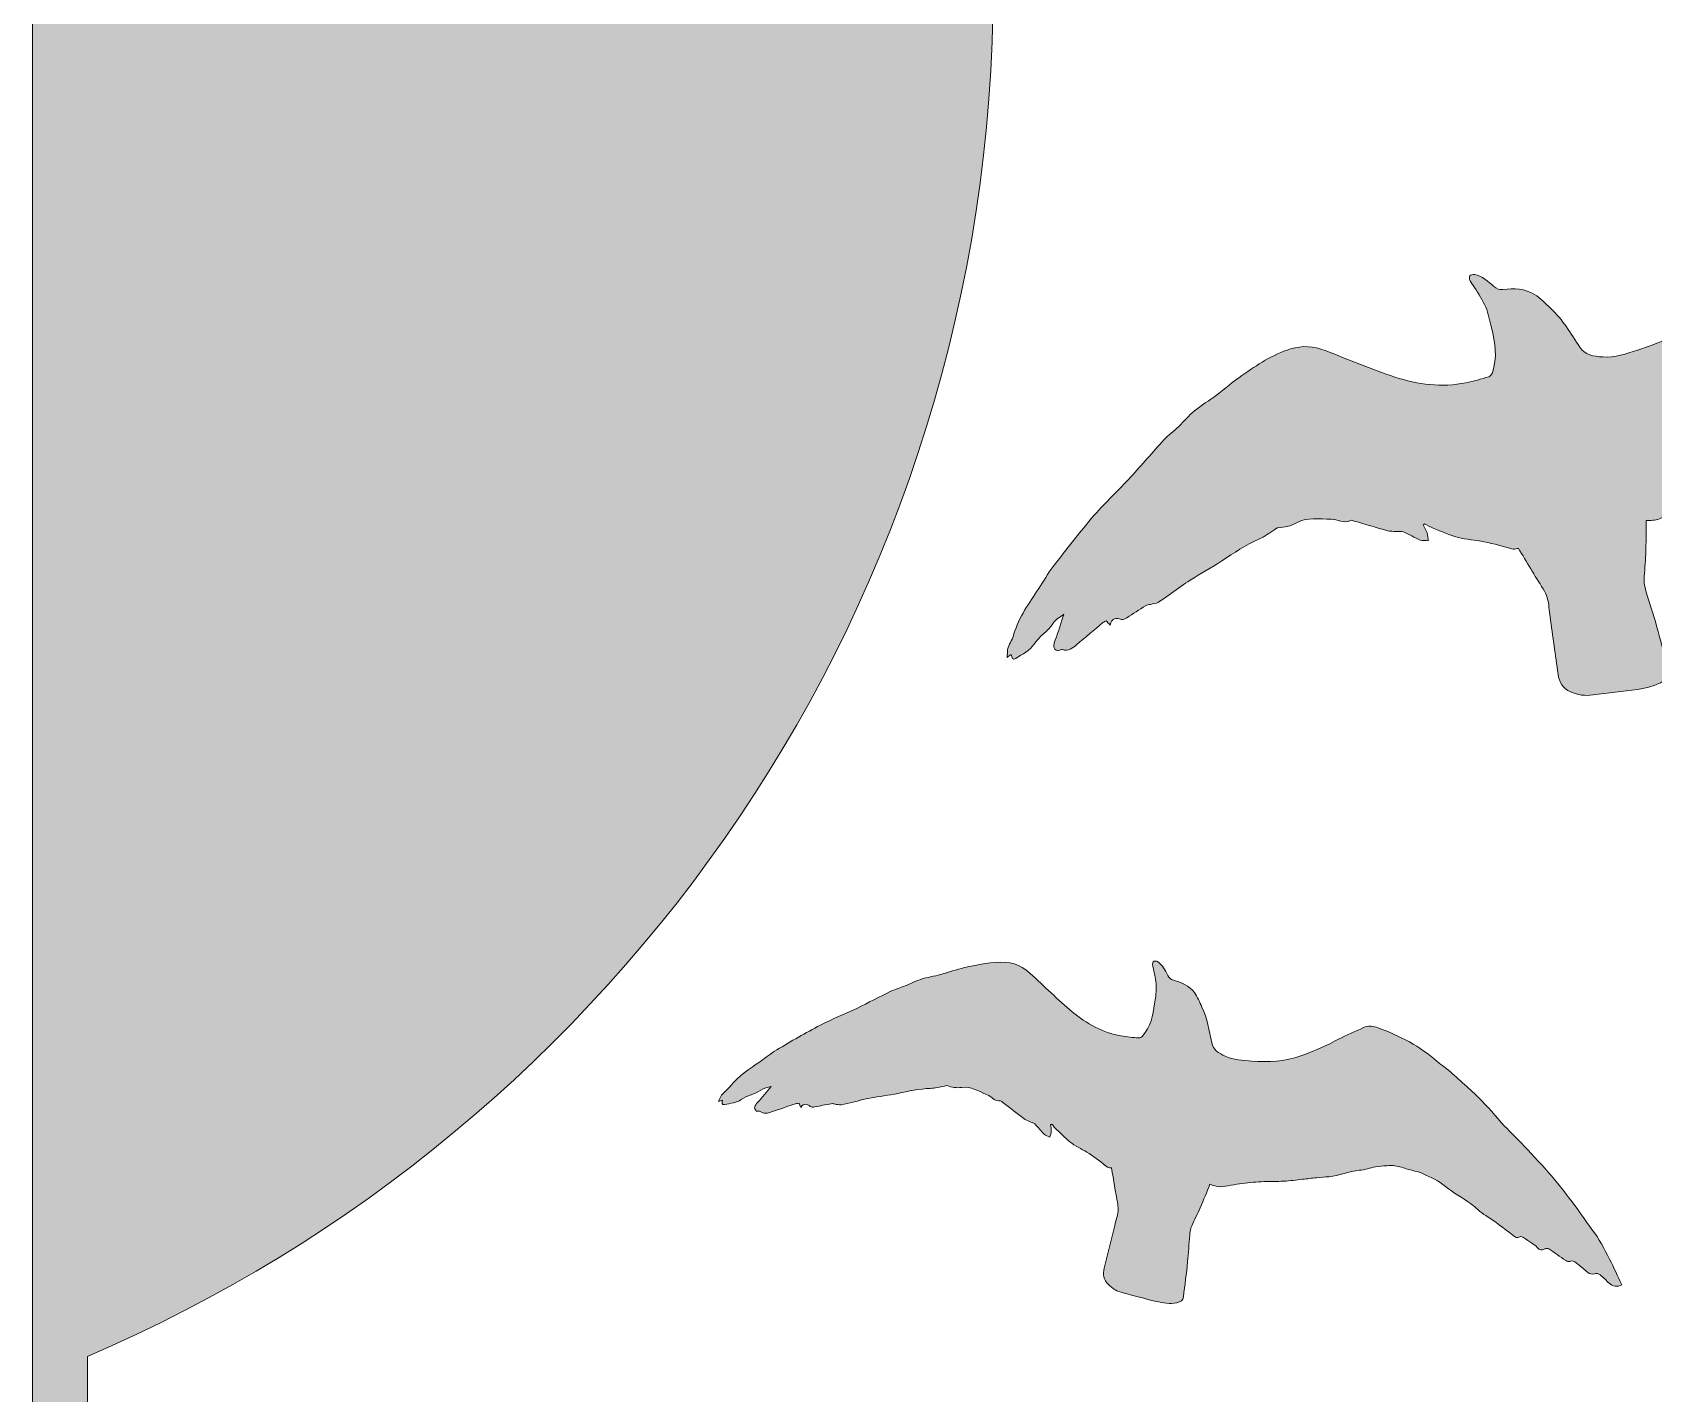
# Model space of a CAD drawing. Header units: inches. Extents: x 726 to 922, y 33 to 225.
# Drawn here: x 837.08 to 880.26, y 94.33 to 130.58 of the extents above; entities that cross this region are included whole.
import ezdxf

# ---------------------------------------------------------------- set-up
doc = ezdxf.new("R2010")
doc.units = ezdxf.units.IN
doc.header["$MEASUREMENT"] = 0
doc.layers.add('Layer 1', color=7, linetype='Continuous')

# ---------------------------------------------------------------- blocks, each defined once
blk = doc.blocks.new('block 3')
at = {"layer": 'Layer 1', "true_color": 0x965f44}
h = blk.add_hatch(color=25, dxfattribs=at)
h.dxf.hatch_style = 2
edge = h.paths.add_edge_path()
edge.add_spline(control_points=[(862.671, 131.864), (862.671, 148.268), (852.727, 162.346), (838.54, 168.408), (838.54, 168.408), (838.54, 224.914), (838.54, 224.914), (838.54, 224.914), (837.076, 224.914), (837.076, 224.914), (837.076, 224.914), (837.076, 33.31), (837.076, 33.31), (837.076, 33.31), (838.54, 33.31), (838.54, 33.31), (838.54, 33.31), (838.54, 95.321), (838.54, 95.321), (852.727, 101.383), (862.671, 115.461), (862.671, 131.864)], knot_values=[0, 0, 0, 0, 1, 1, 1, 2, 2, 2, 3, 3, 3, 4, 4, 4, 5, 5, 5, 6, 6, 6, 7, 7, 7, 7], degree=3, periodic=1)
at = {"layer": 'Layer 1', "lineweight": 0}
blk.add_open_spline([(862.671, 131.864), (862.671, 148.268), (852.727, 162.346), (838.54, 168.408), (838.54, 168.408), (838.54, 224.914), (838.54, 224.914), (838.54, 224.914), (837.076, 224.914), (837.076, 224.914), (837.076, 224.914), (837.076, 33.31), (837.076, 33.31), (837.076, 33.31), (838.54, 33.31), (838.54, 33.31), (838.54, 33.31), (838.54, 95.321), (838.54, 95.321), (852.727, 101.383), (862.671, 115.461), (862.671, 131.864)], degree=3, knots=[0, 0, 0, 0, 1, 1, 1, 2, 2, 2, 3, 3, 3, 4, 4, 4, 5, 5, 5, 6, 6, 6, 7, 7, 7, 7], dxfattribs=at)
blk = doc.blocks.new('block 6')
at = {"layer": 'Layer 1', "true_color": 0x965f44}
h = blk.add_hatch(color=25, dxfattribs=at)
h.dxf.hatch_style = 2
edge = h.paths.add_edge_path()
edge.add_spline(control_points=[(893.052, 121.047), (892.756, 121.214), (892.484, 121.423), (892.193, 121.6), (891.815, 121.828), (891.434, 122.053), (891.044, 122.259), (890.628, 122.479), (890.202, 122.68), (889.777, 122.88), (889.482, 123.019), (889.177, 123.136), (888.882, 123.275), (888.474, 123.468), (888.079, 123.692), (887.664, 123.868), (887.2, 124.064), (886.72, 124.225), (886.245, 124.395), (886.123, 124.439), (885.989, 124.45), (885.868, 124.496), (885.107, 124.779), (884.314, 124.847), (883.511, 124.835), (883.331, 124.832), (883.158, 124.787), (883.026, 124.648), (882.812, 124.425), (882.589, 124.209), (882.39, 123.974), (882.071, 123.597), (881.728, 123.246), (881.357, 122.921), (880.913, 122.532), (880.392, 122.293), (879.833, 122.121), (879.529, 122.028), (879.229, 121.919), (878.905, 121.941), (878.673, 121.956), (878.43, 121.988), (878.294, 122.202), (878.063, 122.567), (877.839, 122.934), (877.522, 123.233), (877.383, 123.364), (877.249, 123.509), (877.088, 123.606), (876.832, 123.759), (876.539, 123.774), (876.248, 123.735), (876.145, 123.721), (876.082, 123.757), (876.006, 123.819), (875.85, 123.949), (875.702, 124.103), (875.486, 124.135), (875.445, 124.14), (875.383, 124.126), (875.362, 124.098), (875.343, 124.071), (875.354, 124.009), (875.372, 123.972), (875.404, 123.908), (875.455, 123.854), (875.492, 123.792), (875.594, 123.619), (875.712, 123.452), (875.789, 123.268), (875.862, 123.096), (875.891, 122.905), (875.939, 122.723), (876.046, 122.325), (876.104, 121.925), (875.967, 121.522), (875.952, 121.479), (875.909, 121.428), (875.868, 121.415), (875.669, 121.354), (875.467, 121.295), (875.263, 121.252), (874.618, 121.119), (873.983, 121.207), (873.371, 121.406), (872.741, 121.611), (872.13, 121.875), (871.51, 122.112), (871.209, 122.227), (870.906, 122.253), (870.592, 122.155), (870.112, 122.007), (869.703, 121.728), (869.296, 121.449), (869.06, 121.288), (868.846, 121.094), (868.616, 120.922), (868.424, 120.778), (868.214, 120.656), (868.029, 120.504), (867.877, 120.381), (867.754, 120.225), (867.612, 120.089), (867.484, 119.967), (867.337, 119.863), (867.217, 119.734), (866.916, 119.407), (866.631, 119.065), (866.329, 118.739), (866.012, 118.396), (865.668, 118.078), (865.363, 117.726), (864.981, 117.283), (864.623, 116.82), (864.265, 116.357), (864.123, 116.174), (864.012, 115.967), (863.883, 115.772), (863.629, 115.388), (863.355, 115.015), (863.222, 114.564), (863.185, 114.439), (863.118, 114.324), (863.065, 114.204), (863.06, 114.185), (863.055, 114.167), (863.05, 114.148), (863.048, 114.082), (863.046, 114.015), (863.043, 113.936), (863.082, 113.967), (863.113, 113.991), (863.15, 114.019), (863.164, 113.942), (863.181, 113.851), (863.273, 113.911), (863.443, 114.023), (863.651, 114.122), (863.753, 114.283), (863.893, 114.507), (864.13, 114.626), (864.266, 114.849), (864.332, 114.958), (864.469, 115.023), (864.555, 115.092), (864.484, 114.881), (864.406, 114.638), (864.322, 114.398), (864.278, 114.274), (864.243, 114.16), (864.394, 114.11), (864.442, 114.126), (864.485, 114.157), (864.515, 114.147), (864.676, 114.095), (864.78, 114.183), (864.889, 114.276), (865.122, 114.476), (865.358, 114.671), (865.594, 114.867), (865.619, 114.887), (865.652, 114.897), (865.679, 114.911), (865.711, 114.876), (865.739, 114.847), (865.786, 114.797), (865.829, 114.996), (865.943, 114.997), (866.086, 114.951), (866.125, 114.939), (866.185, 114.969), (866.226, 114.994), (866.395, 115.098), (866.558, 115.209), (866.727, 115.312), (866.765, 115.336), (866.815, 115.339), (866.86, 115.351), (866.928, 115.368), (867.005, 115.371), (867.064, 115.405), (867.187, 115.478), (867.302, 115.567), (867.42, 115.649), (867.584, 115.765), (867.745, 115.888), (867.915, 115.996), (868.194, 116.172), (868.486, 116.327), (868.76, 116.509), (869.079, 116.721), (869.394, 116.932), (869.747, 117.087), (869.898, 117.153), (870.031, 117.258), (870.173, 117.345), (870.2, 117.362), (870.227, 117.393), (870.254, 117.393), (870.436, 117.398), (870.592, 117.433), (870.763, 117.529), (871.036, 117.68), (871.363, 117.621), (871.671, 117.617), (871.843, 117.615), (872.008, 117.494), (872.188, 117.586), (872.212, 117.598), (872.254, 117.579), (872.286, 117.57), (872.582, 117.484), (872.877, 117.395), (873.175, 117.313), (873.247, 117.293), (873.325, 117.297), (873.401, 117.292), (873.466, 117.288), (873.539, 117.305), (873.595, 117.282), (873.749, 117.217), (873.893, 117.129), (874.046, 117.065), (874.109, 117.039), (874.188, 117.052), (874.259, 117.047), (874.25, 117.117), (874.25, 117.191), (874.228, 117.256), (874.204, 117.33), (874.158, 117.396), (874.122, 117.465), (874.133, 117.476), (874.144, 117.486), (874.155, 117.497), (874.235, 117.457), (874.311, 117.412), (874.393, 117.379), (874.612, 117.293), (874.827, 117.194), (875.053, 117.134), (875.278, 117.075), (875.516, 117.069), (875.744, 117.021), (876.006, 116.965), (876.262, 116.886), (876.522, 116.823), (876.564, 116.812), (876.615, 116.835), (876.66, 116.843), (876.878, 116.483), (877.094, 116.118), (877.32, 115.761), (877.416, 115.609), (877.465, 115.449), (877.474, 115.273), (877.478, 115.187), (877.491, 115.101), (877.503, 115.015), (877.574, 114.508), (877.646, 114.001), (877.716, 113.493), (877.746, 113.278), (877.843, 113.115), (878.048, 113.022), (878.242, 112.933), (878.44, 112.91), (878.649, 112.938), (879.042, 112.991), (879.437, 113.03), (879.829, 113.087), (880.071, 113.122), (880.311, 113.169), (880.523, 113.314), (880.629, 113.387), (880.684, 113.468), (880.654, 113.586), (880.554, 113.986), (880.452, 114.385), (880.34, 114.781), (880.256, 115.08), (880.152, 115.374), (880.064, 115.672), (880.033, 115.779), (880.009, 115.893), (880.011, 116.003), (880.014, 116.233), (880.044, 116.462), (880.052, 116.692), (880.062, 116.991), (880.061, 117.291), (880.064, 117.582), (880.171, 117.594), (880.309, 117.577), (880.414, 117.628), (880.654, 117.746), (880.874, 117.902), (881.109, 118.031), (881.327, 118.15), (881.55, 118.26), (881.776, 118.363), (881.989, 118.461), (882.211, 118.538), (882.424, 118.637), (882.622, 118.729), (882.813, 118.838), (883.007, 118.94), (883.151, 119.016), (883.294, 119.093), (883.438, 119.168), (883.568, 119.236), (883.701, 119.299), (883.831, 119.366), (884.153, 119.531), (884.408, 119.797), (884.732, 119.962), (884.906, 120.05), (885.055, 120.183), (885.221, 120.287), (885.331, 120.356), (885.45, 120.409), (885.566, 120.466), (885.634, 120.499), (885.704, 120.526), (885.773, 120.556), (885.922, 120.596), (886.084, 120.61), (886.242, 120.621), (886.447, 120.635), (886.659, 120.687), (886.849, 120.673), (887.142, 120.653), (887.445, 120.651), (887.739, 120.553), (888.074, 120.442), (888.432, 120.403), (888.776, 120.318), (888.995, 120.264), (889.203, 120.154), (889.423, 120.124), (889.813, 120.07), (890.178, 119.935), (890.556, 119.843), (890.648, 119.821), (890.751, 119.761), (890.82, 119.896), (890.828, 119.913), (890.899, 119.905), (890.938, 119.897), (891.051, 119.876), (891.163, 119.85), (891.275, 119.823), (891.355, 119.804), (891.445, 119.799), (891.51, 119.756), (891.623, 119.681), (891.692, 119.72), (891.77, 119.804), (891.8, 119.837), (891.86, 119.87), (891.897, 119.862), (892.132, 119.812), (892.365, 119.747), (892.6, 119.696), (892.647, 119.686), (892.722, 119.695), (892.751, 119.726), (892.823, 119.803), (892.894, 119.786), (892.975, 119.759), (893.139, 119.705), (893.304, 119.653), (893.468, 119.599), (893.556, 119.571), (893.629, 119.576), (893.707, 119.643), (893.752, 119.682), (893.843, 119.699), (893.901, 119.683), (894.038, 119.642), (894.167, 119.572), (894.301, 119.52), (894.459, 119.46), (894.629, 119.498), (894.734, 119.633), (894.493, 119.858), (894.259, 120.096), (894.005, 120.311), (893.699, 120.57), (893.407, 120.846), (893.052, 121.047)], knot_values=[0, 0, 0, 0, 1, 1, 1, 2, 2, 2, 3, 3, 3, 4, 4, 4, 5, 5, 5, 6, 6, 6, 7, 7, 7, 8, 8, 8, 9, 9, 9, 10, 10, 10, 11, 11, 11, 12, 12, 12, 13, 13, 13, 14, 14, 14, 15, 15, 15, 16, 16, 16, 17, 17, 17, 18, 18, 18, 19, 19, 19, 20, 20, 20, 21, 21, 21, 22, 22, 22, 23, 23, 23, 24, 24, 24, 25, 25, 25, 26, 26, 26, 27, 27, 27, 28, 28, 28, 29, 29, 29, 30, 30, 30, 31, 31, 31, 32, 32, 32, 33, 33, 33, 34, 34, 34, 35, 35, 35, 36, 36, 36, 37, 37, 37, 38, 38, 38, 39, 39, 39, 40, 40, 40, 41, 41, 41, 42, 42, 42, 43, 43, 43, 44, 44, 44, 45, 45, 45, 46, 46, 46, 47, 47, 47, 48, 48, 48, 49, 49, 49, 50, 50, 50, 51, 51, 51, 52, 52, 52, 53, 53, 53, 54, 54, 54, 55, 55, 55, 56, 56, 56, 57, 57, 57, 58, 58, 58, 59, 59, 59, 60, 60, 60, 61, 61, 61, 62, 62, 62, 63, 63, 63, 64, 64, 64, 65, 65, 65, 66, 66, 66, 67, 67, 67, 68, 68, 68, 69, 69, 69, 70, 70, 70, 71, 71, 71, 72, 72, 72, 73, 73, 73, 74, 74, 74, 75, 75, 75, 76, 76, 76, 77, 77, 77, 78, 78, 78, 79, 79, 79, 80, 80, 80, 81, 81, 81, 82, 82, 82, 83, 83, 83, 84, 84, 84, 85, 85, 85, 86, 86, 86, 87, 87, 87, 88, 88, 88, 89, 89, 89, 90, 90, 90, 91, 91, 91, 92, 92, 92, 93, 93, 93, 94, 94, 94, 95, 95, 95, 96, 96, 96, 97, 97, 97, 98, 98, 98, 99, 99, 99, 100, 100, 100, 101, 101, 101, 102, 102, 102, 103, 103, 103, 104, 104, 104, 105, 105, 105, 106, 106, 106, 107, 107, 107, 108, 108, 108, 109, 109, 109, 110, 110, 110, 111, 111, 111, 112, 112, 112, 113, 113, 113, 114, 114, 114, 115, 115, 115, 116, 116, 116, 117, 117, 117, 118, 118, 118, 119, 119, 119, 120, 120, 120, 121, 121, 121, 122, 122, 122, 123, 123, 123, 124, 124, 124, 125, 125, 125, 126, 126, 126, 127, 127, 127, 128, 128, 128, 129, 129, 129, 130, 130, 130, 130], degree=3, periodic=1)
at = {"layer": 'Layer 1', "lineweight": 0}
blk.add_open_spline([(893.052, 121.047), (892.756, 121.214), (892.484, 121.423), (892.193, 121.6), (891.815, 121.828), (891.434, 122.053), (891.044, 122.259), (890.628, 122.479), (890.202, 122.68), (889.777, 122.88), (889.482, 123.019), (889.177, 123.136), (888.882, 123.275), (888.474, 123.468), (888.079, 123.692), (887.664, 123.868), (887.2, 124.064), (886.72, 124.225), (886.245, 124.395), (886.123, 124.439), (885.989, 124.45), (885.868, 124.496), (885.107, 124.779), (884.314, 124.847), (883.511, 124.835), (883.331, 124.832), (883.158, 124.787), (883.026, 124.648), (882.812, 124.425), (882.589, 124.209), (882.39, 123.974), (882.071, 123.597), (881.728, 123.246), (881.357, 122.921), (880.913, 122.532), (880.392, 122.293), (879.833, 122.121), (879.529, 122.028), (879.229, 121.919), (878.905, 121.941), (878.673, 121.956), (878.43, 121.988), (878.294, 122.202), (878.063, 122.567), (877.839, 122.934), (877.522, 123.233), (877.383, 123.364), (877.249, 123.509), (877.088, 123.606), (876.832, 123.759), (876.539, 123.774), (876.248, 123.735), (876.145, 123.721), (876.082, 123.757), (876.006, 123.819), (875.85, 123.949), (875.702, 124.103), (875.486, 124.135), (875.445, 124.14), (875.383, 124.126), (875.362, 124.098), (875.343, 124.071), (875.354, 124.009), (875.372, 123.972), (875.404, 123.908), (875.455, 123.854), (875.492, 123.792), (875.594, 123.619), (875.712, 123.452), (875.789, 123.268), (875.862, 123.096), (875.891, 122.905), (875.939, 122.723), (876.046, 122.325), (876.104, 121.925), (875.967, 121.522), (875.952, 121.479), (875.909, 121.428), (875.868, 121.415), (875.669, 121.354), (875.467, 121.295), (875.263, 121.252), (874.618, 121.119), (873.983, 121.207), (873.371, 121.406), (872.741, 121.611), (872.13, 121.875), (871.51, 122.112), (871.209, 122.227), (870.906, 122.253), (870.592, 122.155), (870.112, 122.007), (869.703, 121.728), (869.296, 121.449), (869.06, 121.288), (868.846, 121.094), (868.616, 120.922), (868.424, 120.778), (868.214, 120.656), (868.029, 120.504), (867.877, 120.381), (867.754, 120.225), (867.612, 120.089), (867.484, 119.967), (867.337, 119.863), (867.217, 119.734), (866.916, 119.407), (866.631, 119.065), (866.329, 118.739), (866.012, 118.396), (865.668, 118.078), (865.363, 117.726), (864.981, 117.283), (864.623, 116.82), (864.265, 116.357), (864.123, 116.174), (864.012, 115.967), (863.883, 115.772), (863.629, 115.388), (863.355, 115.015), (863.222, 114.564), (863.185, 114.439), (863.118, 114.324), (863.065, 114.204), (863.06, 114.185), (863.055, 114.167), (863.05, 114.148), (863.048, 114.082), (863.046, 114.015), (863.043, 113.936), (863.082, 113.967), (863.113, 113.991), (863.15, 114.019), (863.164, 113.942), (863.181, 113.851), (863.273, 113.911), (863.443, 114.023), (863.651, 114.122), (863.753, 114.283), (863.893, 114.507), (864.13, 114.626), (864.266, 114.849), (864.332, 114.958), (864.469, 115.023), (864.555, 115.092), (864.484, 114.881), (864.406, 114.638), (864.322, 114.398), (864.278, 114.274), (864.243, 114.16), (864.394, 114.11), (864.442, 114.126), (864.485, 114.157), (864.515, 114.147), (864.676, 114.095), (864.78, 114.183), (864.889, 114.276), (865.122, 114.476), (865.358, 114.671), (865.594, 114.867), (865.619, 114.887), (865.652, 114.897), (865.679, 114.911), (865.711, 114.876), (865.739, 114.847), (865.786, 114.797), (865.829, 114.996), (865.943, 114.997), (866.086, 114.951), (866.125, 114.939), (866.185, 114.969), (866.226, 114.994), (866.395, 115.098), (866.558, 115.209), (866.727, 115.312), (866.765, 115.336), (866.815, 115.339), (866.86, 115.351), (866.928, 115.368), (867.005, 115.371), (867.064, 115.405), (867.187, 115.478), (867.302, 115.567), (867.42, 115.649), (867.584, 115.765), (867.745, 115.888), (867.915, 115.996), (868.194, 116.172), (868.486, 116.327), (868.76, 116.509), (869.079, 116.721), (869.394, 116.932), (869.747, 117.087), (869.898, 117.153), (870.031, 117.258), (870.173, 117.345), (870.2, 117.362), (870.227, 117.393), (870.254, 117.393), (870.436, 117.398), (870.592, 117.433), (870.763, 117.529), (871.036, 117.68), (871.363, 117.621), (871.671, 117.617), (871.843, 117.615), (872.008, 117.494), (872.188, 117.586), (872.212, 117.598), (872.254, 117.579), (872.286, 117.57), (872.582, 117.484), (872.877, 117.395), (873.175, 117.313), (873.247, 117.293), (873.325, 117.297), (873.401, 117.292), (873.466, 117.288), (873.539, 117.305), (873.595, 117.282), (873.749, 117.217), (873.893, 117.129), (874.046, 117.065), (874.109, 117.039), (874.188, 117.052), (874.259, 117.047), (874.25, 117.117), (874.25, 117.191), (874.228, 117.256), (874.204, 117.33), (874.158, 117.396), (874.122, 117.465), (874.133, 117.476), (874.144, 117.486), (874.155, 117.497), (874.235, 117.457), (874.311, 117.412), (874.393, 117.379), (874.612, 117.293), (874.827, 117.194), (875.053, 117.134), (875.278, 117.075), (875.516, 117.069), (875.744, 117.021), (876.006, 116.965), (876.262, 116.886), (876.522, 116.823), (876.564, 116.812), (876.615, 116.835), (876.66, 116.843), (876.878, 116.483), (877.094, 116.118), (877.32, 115.761), (877.416, 115.609), (877.465, 115.449), (877.474, 115.273), (877.478, 115.187), (877.491, 115.101), (877.503, 115.015), (877.574, 114.508), (877.646, 114.001), (877.716, 113.493), (877.746, 113.278), (877.843, 113.115), (878.048, 113.022), (878.242, 112.933), (878.44, 112.91), (878.649, 112.938), (879.042, 112.991), (879.437, 113.03), (879.829, 113.087), (880.071, 113.122), (880.311, 113.169), (880.523, 113.314), (880.629, 113.387), (880.684, 113.468), (880.654, 113.586), (880.554, 113.986), (880.452, 114.385), (880.34, 114.781), (880.256, 115.08), (880.152, 115.374), (880.064, 115.672), (880.033, 115.779), (880.009, 115.893), (880.011, 116.003), (880.014, 116.233), (880.044, 116.462), (880.052, 116.692), (880.062, 116.991), (880.061, 117.291), (880.064, 117.582), (880.171, 117.594), (880.309, 117.577), (880.414, 117.628), (880.654, 117.746), (880.874, 117.902), (881.109, 118.031), (881.327, 118.15), (881.55, 118.26), (881.776, 118.363), (881.989, 118.461), (882.211, 118.538), (882.424, 118.637), (882.622, 118.729), (882.813, 118.838), (883.007, 118.94), (883.151, 119.016), (883.294, 119.093), (883.438, 119.168), (883.568, 119.236), (883.701, 119.299), (883.831, 119.366), (884.153, 119.531), (884.408, 119.797), (884.732, 119.962), (884.906, 120.05), (885.055, 120.183), (885.221, 120.287), (885.331, 120.356), (885.45, 120.409), (885.566, 120.466), (885.634, 120.499), (885.704, 120.526), (885.773, 120.556), (885.922, 120.596), (886.084, 120.61), (886.242, 120.621), (886.447, 120.635), (886.659, 120.687), (886.849, 120.673), (887.142, 120.653), (887.445, 120.651), (887.739, 120.553), (888.074, 120.442), (888.432, 120.403), (888.776, 120.318), (888.995, 120.264), (889.203, 120.154), (889.423, 120.124), (889.813, 120.07), (890.178, 119.935), (890.556, 119.843), (890.648, 119.821), (890.751, 119.761), (890.82, 119.896), (890.828, 119.913), (890.899, 119.905), (890.938, 119.897), (891.051, 119.876), (891.163, 119.85), (891.275, 119.823), (891.355, 119.804), (891.445, 119.799), (891.51, 119.756), (891.623, 119.681), (891.692, 119.72), (891.77, 119.804), (891.8, 119.837), (891.86, 119.87), (891.897, 119.862), (892.132, 119.812), (892.365, 119.747), (892.6, 119.696), (892.647, 119.686), (892.722, 119.695), (892.751, 119.726), (892.823, 119.803), (892.894, 119.786), (892.975, 119.759), (893.139, 119.705), (893.304, 119.653), (893.468, 119.599), (893.556, 119.571), (893.629, 119.576), (893.707, 119.643), (893.752, 119.682), (893.843, 119.699), (893.901, 119.683), (894.038, 119.642), (894.167, 119.572), (894.301, 119.52), (894.459, 119.46), (894.629, 119.498), (894.734, 119.633), (894.493, 119.858), (894.259, 120.096), (894.005, 120.311), (893.699, 120.57), (893.407, 120.846), (893.052, 121.047)], degree=3, knots=[0, 0, 0, 0, 1, 1, 1, 2, 2, 2, 3, 3, 3, 4, 4, 4, 5, 5, 5, 6, 6, 6, 7, 7, 7, 8, 8, 8, 9, 9, 9, 10, 10, 10, 11, 11, 11, 12, 12, 12, 13, 13, 13, 14, 14, 14, 15, 15, 15, 16, 16, 16, 17, 17, 17, 18, 18, 18, 19, 19, 19, 20, 20, 20, 21, 21, 21, 22, 22, 22, 23, 23, 23, 24, 24, 24, 25, 25, 25, 26, 26, 26, 27, 27, 27, 28, 28, 28, 29, 29, 29, 30, 30, 30, 31, 31, 31, 32, 32, 32, 33, 33, 33, 34, 34, 34, 35, 35, 35, 36, 36, 36, 37, 37, 37, 38, 38, 38, 39, 39, 39, 40, 40, 40, 41, 41, 41, 42, 42, 42, 43, 43, 43, 44, 44, 44, 45, 45, 45, 46, 46, 46, 47, 47, 47, 48, 48, 48, 49, 49, 49, 50, 50, 50, 51, 51, 51, 52, 52, 52, 53, 53, 53, 54, 54, 54, 55, 55, 55, 56, 56, 56, 57, 57, 57, 58, 58, 58, 59, 59, 59, 60, 60, 60, 61, 61, 61, 62, 62, 62, 63, 63, 63, 64, 64, 64, 65, 65, 65, 66, 66, 66, 67, 67, 67, 68, 68, 68, 69, 69, 69, 70, 70, 70, 71, 71, 71, 72, 72, 72, 73, 73, 73, 74, 74, 74, 75, 75, 75, 76, 76, 76, 77, 77, 77, 78, 78, 78, 79, 79, 79, 80, 80, 80, 81, 81, 81, 82, 82, 82, 83, 83, 83, 84, 84, 84, 85, 85, 85, 86, 86, 86, 87, 87, 87, 88, 88, 88, 89, 89, 89, 90, 90, 90, 91, 91, 91, 92, 92, 92, 93, 93, 93, 94, 94, 94, 95, 95, 95, 96, 96, 96, 97, 97, 97, 98, 98, 98, 99, 99, 99, 100, 100, 100, 101, 101, 101, 102, 102, 102, 103, 103, 103, 104, 104, 104, 105, 105, 105, 106, 106, 106, 107, 107, 107, 108, 108, 108, 109, 109, 109, 110, 110, 110, 111, 111, 111, 112, 112, 112, 113, 113, 113, 114, 114, 114, 115, 115, 115, 116, 116, 116, 117, 117, 117, 118, 118, 118, 119, 119, 119, 120, 120, 120, 121, 121, 121, 122, 122, 122, 123, 123, 123, 124, 124, 124, 125, 125, 125, 126, 126, 126, 127, 127, 127, 128, 128, 128, 129, 129, 129, 130, 130, 130, 130], dxfattribs=at)
blk = doc.blocks.new('block 7')
at = {"layer": 'Layer 1', "true_color": 0xfcbc38}
h = blk.add_hatch(color=40, dxfattribs=at)
h.dxf.hatch_style = 2
edge = h.paths.add_edge_path()
edge.add_spline(control_points=[(878.62, 98.703), (878.457, 98.905), (878.323, 99.13), (878.166, 99.337), (877.963, 99.605), (877.756, 99.872), (877.538, 100.128), (877.305, 100.4), (877.06, 100.662), (876.815, 100.924), (876.645, 101.105), (876.462, 101.274), (876.292, 101.456), (876.057, 101.707), (875.841, 101.977), (875.596, 102.219), (875.323, 102.489), (875.028, 102.737), (874.739, 102.992), (874.665, 103.057), (874.574, 103.103), (874.501, 103.169), (874.041, 103.584), (873.498, 103.856), (872.926, 104.073), (872.798, 104.122), (872.662, 104.138), (872.53, 104.077), (872.315, 103.979), (872.097, 103.889), (871.889, 103.778), (871.557, 103.601), (871.215, 103.449), (870.861, 103.323), (870.437, 103.173), (870.001, 103.15), (869.556, 103.186), (869.315, 103.206), (869.071, 103.213), (868.847, 103.319), (868.687, 103.395), (868.525, 103.486), (868.489, 103.676), (868.427, 104), (868.372, 104.323), (868.231, 104.624), (868.17, 104.756), (868.116, 104.896), (868.029, 105.011), (867.891, 105.191), (867.688, 105.284), (867.47, 105.338), (867.394, 105.357), (867.359, 105.4), (867.323, 105.466), (867.248, 105.602), (867.187, 105.753), (867.043, 105.836), (867.016, 105.852), (866.967, 105.859), (866.945, 105.845), (866.924, 105.831), (866.914, 105.784), (866.916, 105.753), (866.921, 105.699), (866.942, 105.646), (866.951, 105.592), (866.975, 105.44), (867.011, 105.289), (867.014, 105.136), (867.017, 104.994), (866.984, 104.851), (866.967, 104.708), (866.93, 104.396), (866.859, 104.097), (866.648, 103.85), (866.626, 103.823), (866.581, 103.799), (866.548, 103.802), (866.389, 103.814), (866.23, 103.829), (866.073, 103.857), (865.579, 103.944), (865.154, 104.185), (864.777, 104.498), (864.388, 104.821), (864.029, 105.18), (863.656, 105.522), (863.475, 105.688), (863.268, 105.792), (863.018, 105.812), (862.636, 105.841), (862.268, 105.759), (861.901, 105.676), (861.689, 105.628), (861.482, 105.551), (861.271, 105.494), (861.094, 105.446), (860.911, 105.419), (860.737, 105.363), (860.595, 105.319), (860.464, 105.243), (860.325, 105.187), (860.2, 105.136), (860.067, 105.104), (859.945, 105.046), (859.64, 104.899), (859.342, 104.737), (859.036, 104.591), (858.715, 104.437), (858.381, 104.309), (858.066, 104.145), (857.671, 103.939), (857.287, 103.712), (856.903, 103.485), (856.751, 103.394), (856.614, 103.279), (856.468, 103.178), (856.179, 102.977), (855.881, 102.79), (855.659, 102.508), (855.598, 102.43), (855.518, 102.367), (855.447, 102.297), (855.438, 102.285), (855.43, 102.273), (855.421, 102.261), (855.4, 102.215), (855.38, 102.169), (855.356, 102.113), (855.392, 102.124), (855.421, 102.132), (855.455, 102.142), (855.443, 102.083), (855.43, 102.014), (855.511, 102.031), (855.664, 102.062), (855.839, 102.074), (855.956, 102.159), (856.119, 102.279), (856.32, 102.296), (856.479, 102.416), (856.557, 102.474), (856.672, 102.482), (856.752, 102.507), (856.643, 102.377), (856.519, 102.227), (856.392, 102.081), (856.326, 102.005), (856.269, 101.934), (856.362, 101.856), (856.401, 101.854), (856.44, 101.863), (856.458, 101.848), (856.557, 101.766), (856.656, 101.799), (856.76, 101.834), (856.981, 101.91), (857.203, 101.982), (857.425, 102.054), (857.449, 102.062), (857.475, 102.06), (857.497, 102.062), (857.511, 102.028), (857.522, 102), (857.542, 101.951), (857.628, 102.08), (857.709, 102.048), (857.797, 101.976), (857.822, 101.956), (857.873, 101.961), (857.909, 101.967), (858.058, 101.993), (858.205, 102.026), (858.353, 102.051), (858.387, 102.057), (858.423, 102.045), (858.458, 102.041), (858.512, 102.034), (858.567, 102.014), (858.618, 102.022), (858.726, 102.039), (858.832, 102.07), (858.939, 102.095), (859.088, 102.131), (859.236, 102.173), (859.387, 102.201), (859.634, 102.247), (859.885, 102.275), (860.131, 102.327), (860.416, 102.387), (860.699, 102.448), (860.992, 102.458), (861.118, 102.463), (861.242, 102.499), (861.367, 102.522), (861.391, 102.526), (861.419, 102.54), (861.439, 102.533), (861.568, 102.485), (861.689, 102.466), (861.837, 102.485), (862.073, 102.516), (862.288, 102.382), (862.505, 102.292), (862.627, 102.242), (862.709, 102.11), (862.863, 102.125), (862.883, 102.127), (862.907, 102.102), (862.927, 102.086), (863.113, 101.942), (863.297, 101.796), (863.485, 101.654), (863.53, 101.619), (863.587, 101.6), (863.64, 101.575), (863.684, 101.554), (863.741, 101.546), (863.774, 101.513), (863.865, 101.424), (863.942, 101.321), (864.033, 101.232), (864.07, 101.197), (864.129, 101.183), (864.178, 101.159), (864.191, 101.212), (864.213, 101.264), (864.215, 101.317), (864.219, 101.376), (864.205, 101.435), (864.199, 101.495), (864.21, 101.499), (864.221, 101.503), (864.231, 101.507), (864.276, 101.457), (864.318, 101.404), (864.367, 101.357), (864.497, 101.235), (864.622, 101.104), (864.765, 100.998), (864.908, 100.893), (865.075, 100.822), (865.223, 100.723), (865.393, 100.61), (865.552, 100.481), (865.718, 100.364), (865.745, 100.344), (865.788, 100.347), (865.822, 100.339), (865.875, 100.023), (865.926, 99.704), (865.985, 99.387), (866.01, 99.252), (866, 99.126), (865.956, 98.998), (865.935, 98.936), (865.92, 98.871), (865.905, 98.807), (865.812, 98.428), (865.72, 98.048), (865.628, 97.669), (865.588, 97.508), (865.611, 97.365), (865.73, 97.241), (865.842, 97.124), (865.976, 97.052), (866.132, 97.013), (866.425, 96.939), (866.716, 96.856), (867.009, 96.786), (867.191, 96.743), (867.374, 96.709), (867.565, 96.752), (867.661, 96.773), (867.723, 96.815), (867.735, 96.908), (867.777, 97.219), (867.816, 97.53), (867.849, 97.842), (867.873, 98.078), (867.882, 98.315), (867.904, 98.551), (867.912, 98.636), (867.927, 98.723), (867.959, 98.801), (868.027, 98.962), (868.112, 99.117), (868.183, 99.277), (868.274, 99.487), (868.358, 99.699), (868.442, 99.904), (868.521, 99.883), (868.614, 99.832), (868.703, 99.839), (868.906, 99.854), (869.106, 99.903), (869.309, 99.929), (869.496, 99.952), (869.686, 99.967), (869.875, 99.976), (870.053, 99.986), (870.232, 99.977), (870.411, 99.988), (870.577, 99.997), (870.743, 100.02), (870.909, 100.038), (871.033, 100.051), (871.156, 100.066), (871.279, 100.079), (871.39, 100.089), (871.502, 100.097), (871.613, 100.108), (871.887, 100.135), (872.143, 100.251), (872.42, 100.277), (872.567, 100.291), (872.71, 100.343), (872.857, 100.369), (872.954, 100.387), (873.054, 100.391), (873.152, 100.399), (873.209, 100.404), (873.267, 100.403), (873.324, 100.404), (873.441, 100.391), (873.559, 100.355), (873.674, 100.318), (873.824, 100.271), (873.989, 100.248), (874.12, 100.185), (874.321, 100.088), (874.536, 100.001), (874.716, 99.849), (874.922, 99.676), (875.165, 99.548), (875.385, 99.391), (875.525, 99.291), (875.641, 99.154), (875.789, 99.071), (876.049, 98.923), (876.27, 98.724), (876.512, 98.553), (876.571, 98.511), (876.627, 98.44), (876.714, 98.516), (876.725, 98.526), (876.772, 98.5), (876.798, 98.484), (876.872, 98.437), (876.944, 98.387), (877.016, 98.337), (877.067, 98.301), (877.13, 98.272), (877.163, 98.223), (877.223, 98.137), (877.282, 98.146), (877.362, 98.184), (877.392, 98.198), (877.443, 98.205), (877.467, 98.188), (877.62, 98.087), (877.767, 97.976), (877.919, 97.873), (877.949, 97.853), (878.005, 97.838), (878.034, 97.852), (878.107, 97.886), (878.152, 97.854), (878.202, 97.812), (878.303, 97.728), (878.405, 97.644), (878.507, 97.56), (878.561, 97.515), (878.614, 97.499), (878.689, 97.524), (878.731, 97.539), (878.801, 97.526), (878.837, 97.497), (878.923, 97.43), (878.994, 97.345), (879.075, 97.27), (879.169, 97.183), (879.3, 97.161), (879.413, 97.228), (879.306, 97.455), (879.207, 97.689), (879.087, 97.913), (878.944, 98.183), (878.814, 98.461), (878.62, 98.703)], knot_values=[0, 0, 0, 0, 1, 1, 1, 2, 2, 2, 3, 3, 3, 4, 4, 4, 5, 5, 5, 6, 6, 6, 7, 7, 7, 8, 8, 8, 9, 9, 9, 10, 10, 10, 11, 11, 11, 12, 12, 12, 13, 13, 13, 14, 14, 14, 15, 15, 15, 16, 16, 16, 17, 17, 17, 18, 18, 18, 19, 19, 19, 20, 20, 20, 21, 21, 21, 22, 22, 22, 23, 23, 23, 24, 24, 24, 25, 25, 25, 26, 26, 26, 27, 27, 27, 28, 28, 28, 29, 29, 29, 30, 30, 30, 31, 31, 31, 32, 32, 32, 33, 33, 33, 34, 34, 34, 35, 35, 35, 36, 36, 36, 37, 37, 37, 38, 38, 38, 39, 39, 39, 40, 40, 40, 41, 41, 41, 42, 42, 42, 43, 43, 43, 44, 44, 44, 45, 45, 45, 46, 46, 46, 47, 47, 47, 48, 48, 48, 49, 49, 49, 50, 50, 50, 51, 51, 51, 52, 52, 52, 53, 53, 53, 54, 54, 54, 55, 55, 55, 56, 56, 56, 57, 57, 57, 58, 58, 58, 59, 59, 59, 60, 60, 60, 61, 61, 61, 62, 62, 62, 63, 63, 63, 64, 64, 64, 65, 65, 65, 66, 66, 66, 67, 67, 67, 68, 68, 68, 69, 69, 69, 70, 70, 70, 71, 71, 71, 72, 72, 72, 73, 73, 73, 74, 74, 74, 75, 75, 75, 76, 76, 76, 77, 77, 77, 78, 78, 78, 79, 79, 79, 80, 80, 80, 81, 81, 81, 82, 82, 82, 83, 83, 83, 84, 84, 84, 85, 85, 85, 86, 86, 86, 87, 87, 87, 88, 88, 88, 89, 89, 89, 90, 90, 90, 91, 91, 91, 92, 92, 92, 93, 93, 93, 94, 94, 94, 95, 95, 95, 96, 96, 96, 97, 97, 97, 98, 98, 98, 99, 99, 99, 100, 100, 100, 101, 101, 101, 102, 102, 102, 103, 103, 103, 104, 104, 104, 105, 105, 105, 106, 106, 106, 107, 107, 107, 108, 108, 108, 109, 109, 109, 110, 110, 110, 111, 111, 111, 112, 112, 112, 113, 113, 113, 114, 114, 114, 115, 115, 115, 116, 116, 116, 117, 117, 117, 118, 118, 118, 119, 119, 119, 120, 120, 120, 121, 121, 121, 122, 122, 122, 123, 123, 123, 124, 124, 124, 125, 125, 125, 126, 126, 126, 127, 127, 127, 128, 128, 128, 129, 129, 129, 130, 130, 130, 130], degree=3, periodic=1)
at = {"layer": 'Layer 1', "lineweight": 0}
blk.add_open_spline([(878.62, 98.703), (878.457, 98.905), (878.323, 99.13), (878.166, 99.337), (877.963, 99.605), (877.756, 99.872), (877.538, 100.128), (877.305, 100.4), (877.06, 100.662), (876.815, 100.924), (876.645, 101.105), (876.462, 101.274), (876.292, 101.456), (876.057, 101.707), (875.841, 101.977), (875.596, 102.219), (875.323, 102.489), (875.028, 102.737), (874.739, 102.992), (874.665, 103.057), (874.574, 103.103), (874.501, 103.169), (874.041, 103.584), (873.498, 103.856), (872.926, 104.073), (872.798, 104.122), (872.662, 104.138), (872.53, 104.077), (872.315, 103.979), (872.097, 103.889), (871.889, 103.778), (871.557, 103.601), (871.215, 103.449), (870.861, 103.323), (870.437, 103.173), (870.001, 103.15), (869.556, 103.186), (869.315, 103.206), (869.071, 103.213), (868.847, 103.319), (868.687, 103.395), (868.525, 103.486), (868.489, 103.676), (868.427, 104), (868.372, 104.323), (868.231, 104.624), (868.17, 104.756), (868.116, 104.896), (868.029, 105.011), (867.891, 105.191), (867.688, 105.284), (867.47, 105.338), (867.394, 105.357), (867.359, 105.4), (867.323, 105.466), (867.248, 105.602), (867.187, 105.753), (867.043, 105.836), (867.016, 105.852), (866.967, 105.859), (866.945, 105.845), (866.924, 105.831), (866.914, 105.784), (866.916, 105.753), (866.921, 105.699), (866.942, 105.646), (866.951, 105.592), (866.975, 105.44), (867.011, 105.289), (867.014, 105.136), (867.017, 104.994), (866.984, 104.851), (866.967, 104.708), (866.93, 104.396), (866.859, 104.097), (866.648, 103.85), (866.626, 103.823), (866.581, 103.799), (866.548, 103.802), (866.389, 103.814), (866.23, 103.829), (866.073, 103.857), (865.579, 103.944), (865.154, 104.185), (864.777, 104.498), (864.388, 104.821), (864.029, 105.18), (863.656, 105.522), (863.475, 105.688), (863.268, 105.792), (863.018, 105.812), (862.636, 105.841), (862.268, 105.759), (861.901, 105.676), (861.689, 105.628), (861.482, 105.551), (861.271, 105.494), (861.094, 105.446), (860.911, 105.419), (860.737, 105.363), (860.595, 105.319), (860.464, 105.243), (860.325, 105.187), (860.2, 105.136), (860.067, 105.104), (859.945, 105.046), (859.64, 104.899), (859.342, 104.737), (859.036, 104.591), (858.715, 104.437), (858.381, 104.309), (858.066, 104.145), (857.671, 103.939), (857.287, 103.712), (856.903, 103.485), (856.751, 103.394), (856.614, 103.279), (856.468, 103.178), (856.179, 102.977), (855.881, 102.79), (855.659, 102.508), (855.598, 102.43), (855.518, 102.367), (855.447, 102.297), (855.438, 102.285), (855.43, 102.273), (855.421, 102.261), (855.4, 102.215), (855.38, 102.169), (855.356, 102.113), (855.392, 102.124), (855.421, 102.132), (855.455, 102.142), (855.443, 102.083), (855.43, 102.014), (855.511, 102.031), (855.664, 102.062), (855.839, 102.074), (855.956, 102.159), (856.119, 102.279), (856.32, 102.296), (856.479, 102.416), (856.557, 102.474), (856.672, 102.482), (856.752, 102.507), (856.643, 102.377), (856.519, 102.227), (856.392, 102.081), (856.326, 102.005), (856.269, 101.934), (856.362, 101.856), (856.401, 101.854), (856.44, 101.863), (856.458, 101.848), (856.557, 101.766), (856.656, 101.799), (856.76, 101.834), (856.981, 101.91), (857.203, 101.982), (857.425, 102.054), (857.449, 102.062), (857.475, 102.06), (857.497, 102.062), (857.511, 102.028), (857.522, 102), (857.542, 101.951), (857.628, 102.08), (857.709, 102.048), (857.797, 101.976), (857.822, 101.956), (857.873, 101.961), (857.909, 101.967), (858.058, 101.993), (858.205, 102.026), (858.353, 102.051), (858.387, 102.057), (858.423, 102.045), (858.458, 102.041), (858.512, 102.034), (858.567, 102.014), (858.618, 102.022), (858.726, 102.039), (858.832, 102.07), (858.939, 102.095), (859.088, 102.131), (859.236, 102.173), (859.387, 102.201), (859.634, 102.247), (859.885, 102.275), (860.131, 102.327), (860.416, 102.387), (860.699, 102.448), (860.992, 102.458), (861.118, 102.463), (861.242, 102.499), (861.367, 102.522), (861.391, 102.526), (861.419, 102.54), (861.439, 102.533), (861.568, 102.485), (861.689, 102.466), (861.837, 102.485), (862.073, 102.516), (862.288, 102.382), (862.505, 102.292), (862.627, 102.242), (862.709, 102.11), (862.863, 102.125), (862.883, 102.127), (862.907, 102.102), (862.927, 102.086), (863.113, 101.942), (863.297, 101.796), (863.485, 101.654), (863.53, 101.619), (863.587, 101.6), (863.64, 101.575), (863.684, 101.554), (863.741, 101.546), (863.774, 101.513), (863.865, 101.424), (863.942, 101.321), (864.033, 101.232), (864.07, 101.197), (864.129, 101.183), (864.178, 101.159), (864.191, 101.212), (864.213, 101.264), (864.215, 101.317), (864.219, 101.376), (864.205, 101.435), (864.199, 101.495), (864.21, 101.499), (864.221, 101.503), (864.231, 101.507), (864.276, 101.457), (864.318, 101.404), (864.367, 101.357), (864.497, 101.235), (864.622, 101.104), (864.765, 100.998), (864.908, 100.893), (865.075, 100.822), (865.223, 100.723), (865.393, 100.61), (865.552, 100.481), (865.718, 100.364), (865.745, 100.344), (865.788, 100.347), (865.822, 100.339), (865.875, 100.023), (865.926, 99.704), (865.985, 99.387), (866.01, 99.252), (866, 99.126), (865.956, 98.998), (865.935, 98.936), (865.92, 98.871), (865.905, 98.807), (865.812, 98.428), (865.72, 98.048), (865.628, 97.669), (865.588, 97.508), (865.611, 97.365), (865.73, 97.241), (865.842, 97.124), (865.976, 97.052), (866.132, 97.013), (866.425, 96.939), (866.716, 96.856), (867.009, 96.786), (867.191, 96.743), (867.374, 96.709), (867.565, 96.752), (867.661, 96.773), (867.723, 96.815), (867.735, 96.908), (867.777, 97.219), (867.816, 97.53), (867.849, 97.842), (867.873, 98.078), (867.882, 98.315), (867.904, 98.551), (867.912, 98.636), (867.927, 98.723), (867.959, 98.801), (868.027, 98.962), (868.112, 99.117), (868.183, 99.277), (868.274, 99.487), (868.358, 99.699), (868.442, 99.904), (868.521, 99.883), (868.614, 99.832), (868.703, 99.839), (868.906, 99.854), (869.106, 99.903), (869.309, 99.929), (869.496, 99.952), (869.686, 99.967), (869.875, 99.976), (870.053, 99.986), (870.232, 99.977), (870.411, 99.988), (870.577, 99.997), (870.743, 100.02), (870.909, 100.038), (871.033, 100.051), (871.156, 100.066), (871.279, 100.079), (871.39, 100.089), (871.502, 100.097), (871.613, 100.108), (871.887, 100.135), (872.143, 100.251), (872.42, 100.277), (872.567, 100.291), (872.71, 100.343), (872.857, 100.369), (872.954, 100.387), (873.054, 100.391), (873.152, 100.399), (873.209, 100.404), (873.267, 100.403), (873.324, 100.404), (873.441, 100.391), (873.559, 100.355), (873.674, 100.318), (873.824, 100.271), (873.989, 100.248), (874.12, 100.185), (874.321, 100.088), (874.536, 100.001), (874.716, 99.849), (874.922, 99.676), (875.165, 99.548), (875.385, 99.391), (875.525, 99.291), (875.641, 99.154), (875.789, 99.071), (876.049, 98.923), (876.27, 98.724), (876.512, 98.553), (876.571, 98.511), (876.627, 98.44), (876.714, 98.516), (876.725, 98.526), (876.772, 98.5), (876.798, 98.484), (876.872, 98.437), (876.944, 98.387), (877.016, 98.337), (877.067, 98.301), (877.13, 98.272), (877.163, 98.223), (877.223, 98.137), (877.282, 98.146), (877.362, 98.184), (877.392, 98.198), (877.443, 98.205), (877.467, 98.188), (877.62, 98.087), (877.767, 97.976), (877.919, 97.873), (877.949, 97.853), (878.005, 97.838), (878.034, 97.852), (878.107, 97.886), (878.152, 97.854), (878.202, 97.812), (878.303, 97.728), (878.405, 97.644), (878.507, 97.56), (878.561, 97.515), (878.614, 97.499), (878.689, 97.524), (878.731, 97.539), (878.801, 97.526), (878.837, 97.497), (878.923, 97.43), (878.994, 97.345), (879.075, 97.27), (879.169, 97.183), (879.3, 97.161), (879.413, 97.228), (879.306, 97.455), (879.207, 97.689), (879.087, 97.913), (878.944, 98.183), (878.814, 98.461), (878.62, 98.703)], degree=3, knots=[0, 0, 0, 0, 1, 1, 1, 2, 2, 2, 3, 3, 3, 4, 4, 4, 5, 5, 5, 6, 6, 6, 7, 7, 7, 8, 8, 8, 9, 9, 9, 10, 10, 10, 11, 11, 11, 12, 12, 12, 13, 13, 13, 14, 14, 14, 15, 15, 15, 16, 16, 16, 17, 17, 17, 18, 18, 18, 19, 19, 19, 20, 20, 20, 21, 21, 21, 22, 22, 22, 23, 23, 23, 24, 24, 24, 25, 25, 25, 26, 26, 26, 27, 27, 27, 28, 28, 28, 29, 29, 29, 30, 30, 30, 31, 31, 31, 32, 32, 32, 33, 33, 33, 34, 34, 34, 35, 35, 35, 36, 36, 36, 37, 37, 37, 38, 38, 38, 39, 39, 39, 40, 40, 40, 41, 41, 41, 42, 42, 42, 43, 43, 43, 44, 44, 44, 45, 45, 45, 46, 46, 46, 47, 47, 47, 48, 48, 48, 49, 49, 49, 50, 50, 50, 51, 51, 51, 52, 52, 52, 53, 53, 53, 54, 54, 54, 55, 55, 55, 56, 56, 56, 57, 57, 57, 58, 58, 58, 59, 59, 59, 60, 60, 60, 61, 61, 61, 62, 62, 62, 63, 63, 63, 64, 64, 64, 65, 65, 65, 66, 66, 66, 67, 67, 67, 68, 68, 68, 69, 69, 69, 70, 70, 70, 71, 71, 71, 72, 72, 72, 73, 73, 73, 74, 74, 74, 75, 75, 75, 76, 76, 76, 77, 77, 77, 78, 78, 78, 79, 79, 79, 80, 80, 80, 81, 81, 81, 82, 82, 82, 83, 83, 83, 84, 84, 84, 85, 85, 85, 86, 86, 86, 87, 87, 87, 88, 88, 88, 89, 89, 89, 90, 90, 90, 91, 91, 91, 92, 92, 92, 93, 93, 93, 94, 94, 94, 95, 95, 95, 96, 96, 96, 97, 97, 97, 98, 98, 98, 99, 99, 99, 100, 100, 100, 101, 101, 101, 102, 102, 102, 103, 103, 103, 104, 104, 104, 105, 105, 105, 106, 106, 106, 107, 107, 107, 108, 108, 108, 109, 109, 109, 110, 110, 110, 111, 111, 111, 112, 112, 112, 113, 113, 113, 114, 114, 114, 115, 115, 115, 116, 116, 116, 117, 117, 117, 118, 118, 118, 119, 119, 119, 120, 120, 120, 121, 121, 121, 122, 122, 122, 123, 123, 123, 124, 124, 124, 125, 125, 125, 126, 126, 126, 127, 127, 127, 128, 128, 128, 129, 129, 129, 130, 130, 130, 130], dxfattribs=at)
blk = doc.blocks.new('block 2')
at = {"layer": 'Layer 1'}
for name in ['block 3', 'block 7', 'block 6']:
    blk.add_blockref(name, (0, 0), dxfattribs=at)

msp = doc.modelspace()

# ---------------------------------------------------------------- block references
at = {"layer": 'Layer 1'}
msp.add_blockref('block 2', (0, 0), dxfattribs=at)

doc.saveas('drawing.dxf')
